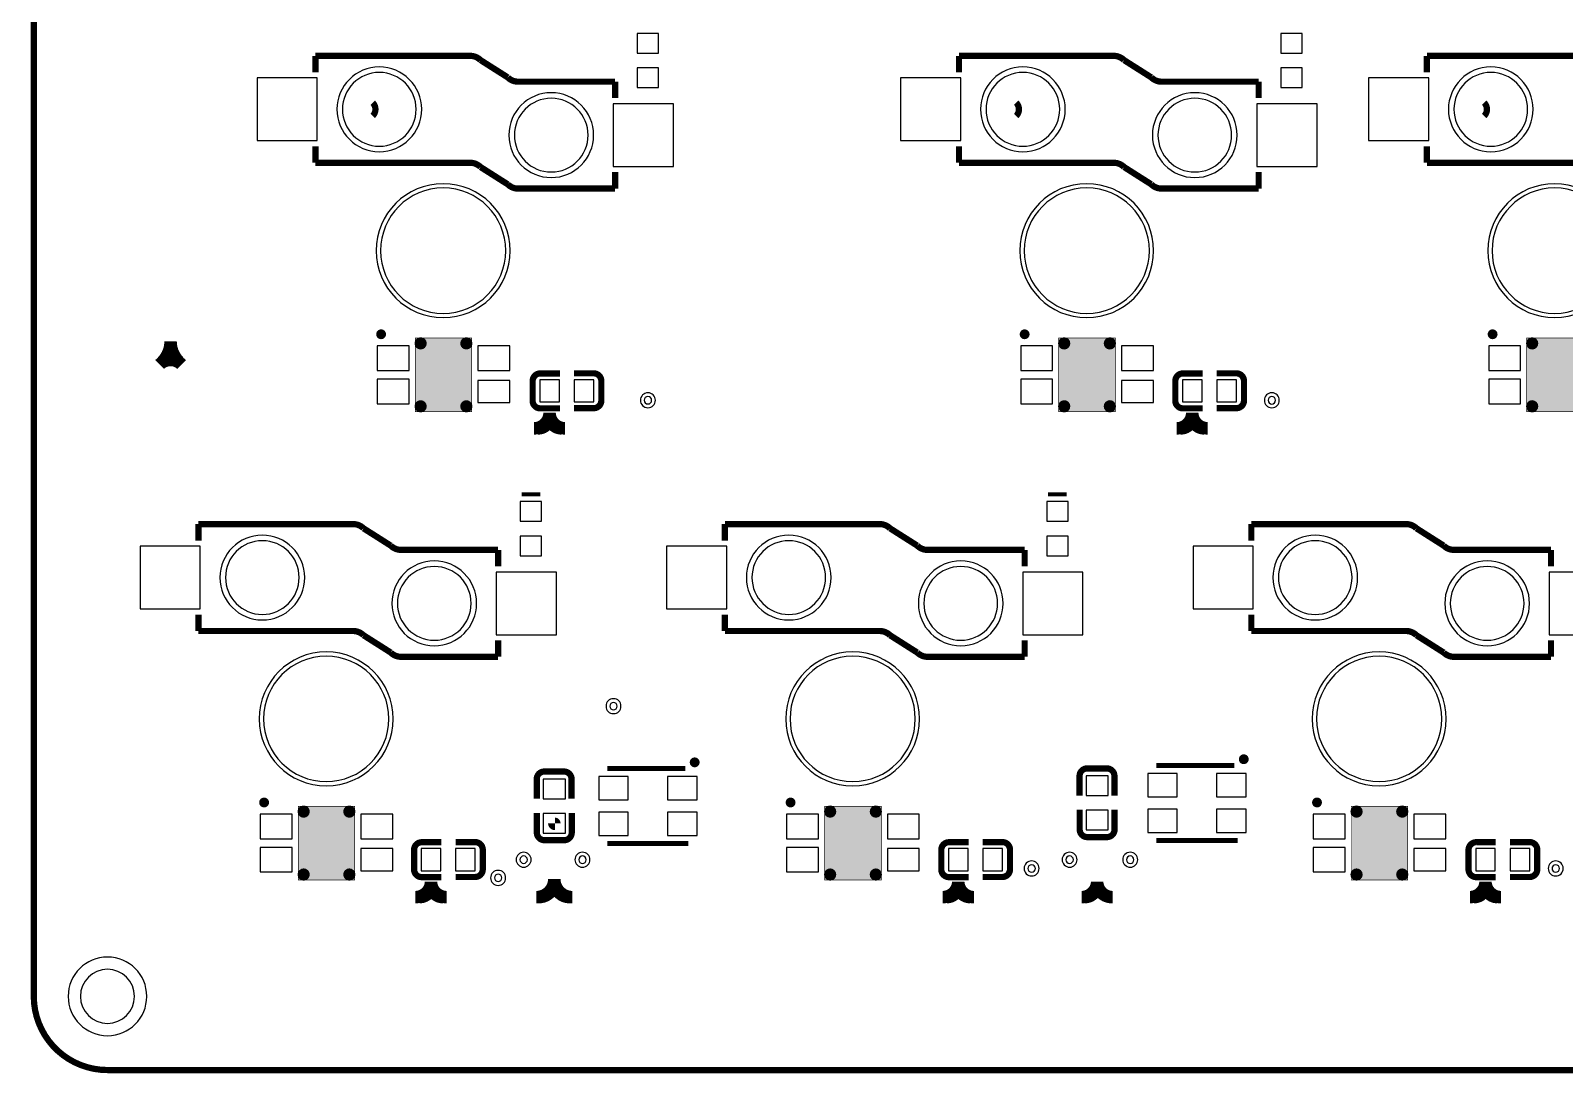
# Model space of a CAD drawing. Header units: millimetres. Extents: x 3 to 280, y -102 to -19.
# Drawn here: x 3.4 to 65.9, y -101.9 to -59.5 of the extents above; entities that cross this region are included whole.
import ezdxf

# ---------------------------------------------------------------- set-up
doc = ezdxf.new("R2010")
doc.units = ezdxf.units.MM
for name, color, linetype, true_color in [('Board Outline Layer', 7, 'Continuous', 0xff00ff), ('Bottom Layer', 7, 'Continuous', 0x0000ff), ('Bottom Silkscreen Layer', 7, 'Continuous', 0x66cc33), ('Hole Layer', 7, 'Continuous', 0x222222), ('Multi-Layer', 7, 'Continuous', 0xc0c0c0), ('Top Layer', 7, 'Continuous', 0xff0000)]:
    doc.layers.add(name, color=color, linetype=linetype, true_color=true_color)

msp = doc.modelspace()

# ---------------------------------------------------------------- hatches: boundary and pattern name
at = {"layer": 'Multi-Layer'}
for points in [[(19.074, -72.235, 1), (19.574, -72.235, 1)], [(21.404, -75.015), (19.104, -75.015), (19.104, -72.015), (21.404, -72.015)], [(20.934, -72.235, 1), (21.434, -72.235, 1)], [(45.272, -72.235, 1), (45.772, -72.235, 1)], [(47.602, -75.015), (45.302, -75.015), (45.302, -72.015), (47.602, -72.015)], [(47.131, -72.235, 1), (47.632, -72.235, 1)], [(64.322, -72.235, 1), (64.822, -72.235, 1)], [(66.652, -75.015), (64.352, -75.015), (64.352, -72.015), (66.652, -72.015)], [(19.074, -74.795, 1), (19.574, -74.795, 1)], [(20.934, -74.795, 1), (21.434, -74.795, 1)], [(45.272, -74.795, 1), (45.772, -74.795, 1)], [(47.131, -74.795, 1), (47.632, -74.795, 1)], [(64.322, -74.795, 1), (64.822, -74.795, 1)], [(14.312, -91.285, 1), (14.812, -91.285, 1)], [(16.642, -94.065), (14.341, -94.065), (14.341, -91.065), (16.642, -91.065)], [(16.171, -91.285, 1), (16.671, -91.285, 1)], [(35.744, -91.285, 1), (36.244, -91.285, 1)], [(38.074, -94.065), (35.774, -94.065), (35.774, -91.065), (38.074, -91.065)], [(37.604, -91.285, 1), (38.104, -91.285, 1)], [(57.174, -91.285, 1), (57.674, -91.285, 1)], [(59.504, -94.065), (57.204, -94.065), (57.204, -91.065), (59.504, -91.065)], [(59.034, -91.285, 1), (59.534, -91.285, 1)], [(14.312, -93.845, 1), (14.812, -93.845, 1)], [(16.171, -93.845, 1), (16.671, -93.845, 1)], [(35.744, -93.845, 1), (36.244, -93.845, 1)], [(37.604, -93.845, 1), (38.104, -93.845, 1)], [(57.174, -93.845, 1), (57.674, -93.845, 1)], [(59.034, -93.845, 1), (59.534, -93.845, 1)]]:
    msp.add_hatch(color=256, dxfattribs=at).paths.add_polyline_path(points)

# ---------------------------------------------------------------- linework, layer by layer
at = {"layer": 'Board Outline Layer', "const_width": 0.254}
for points in [[(3.576, -23.834), (3.576, -98.8)], [(277.29, -101.805), (6.575, -101.805)]]:
    msp.add_lwpolyline(points, dxfattribs=at)
msp.add_lwpolyline([(3.576, -98.801, 0.414214), (6.575, -101.8)], format="xyb", dxfattribs=at)
at = {"layer": 'Bottom Layer'}
for points in [[(29.008, -59.623), (28.144, -59.623), (28.144, -60.423), (29.008, -60.423)], [(55.206, -59.623), (54.342, -59.623), (54.342, -60.423), (55.206, -60.423)], [(29.008, -61.023), (28.144, -61.023), (28.144, -61.823), (29.008, -61.823)], [(55.206, -61.023), (54.342, -61.023), (54.342, -61.823), (55.206, -61.823)], [(12.666, -61.437), (12.666, -63.987), (15.116, -63.987), (15.116, -61.437)], [(38.864, -61.437), (38.864, -63.987), (41.314, -63.987), (41.314, -61.437)], [(57.914, -61.437), (57.914, -63.987), (60.364, -63.987), (60.364, -61.437)], [(29.616, -65.037), (29.616, -62.487), (27.166, -62.487), (27.166, -65.037)], [(55.814, -65.037), (55.814, -62.487), (53.364, -62.487), (53.364, -65.037)], [(18.854, -73.34), (18.854, -72.34), (17.554, -72.34), (17.554, -73.34)], [(22.954, -73.34), (22.954, -72.34), (21.654, -72.34), (21.654, -73.34)], [(45.052, -73.34), (45.052, -72.34), (43.752, -72.34), (43.752, -73.34)], [(49.152, -73.34), (49.152, -72.34), (47.852, -72.34), (47.852, -73.34)], [(64.102, -73.34), (64.102, -72.34), (62.802, -72.34), (62.802, -73.34)], [(18.854, -74.691), (18.854, -73.691), (17.554, -73.691), (17.554, -74.691)], [(22.954, -74.641), (22.954, -73.741), (21.654, -73.741), (21.654, -74.641)], [(24.973, -74.618), (24.973, -73.718), (24.173, -73.718), (24.173, -74.618)], [(26.373, -74.618), (26.373, -73.718), (25.573, -73.718), (25.573, -74.618)], [(45.052, -74.691), (45.052, -73.691), (43.752, -73.691), (43.752, -74.691)], [(49.152, -74.641), (49.152, -73.741), (47.852, -73.741), (47.852, -74.641)], [(51.135, -74.618), (51.135, -73.718), (50.335, -73.718), (50.335, -74.618)], [(52.535, -74.618), (52.535, -73.718), (51.735, -73.718), (51.735, -74.618)], [(64.102, -74.691), (64.102, -73.691), (62.802, -73.691), (62.802, -74.691)], [(24.245, -78.674), (23.381, -78.674), (23.381, -79.474), (24.245, -79.474)], [(45.677, -78.674), (44.813, -78.674), (44.813, -79.474), (45.677, -79.474)], [(7.904, -80.487), (7.904, -83.037), (10.354, -83.037), (10.354, -80.487)], [(24.245, -80.074), (23.381, -80.074), (23.381, -80.874), (24.245, -80.874)], [(29.336, -80.487), (29.336, -83.037), (31.786, -83.037), (31.786, -80.487)], [(45.677, -80.074), (44.813, -80.074), (44.813, -80.874), (45.677, -80.874)], [(50.766, -80.487), (50.766, -83.037), (53.216, -83.037), (53.216, -80.487)], [(24.854, -84.087), (24.854, -81.537), (22.404, -81.537), (22.404, -84.087)], [(46.286, -84.087), (46.286, -81.537), (43.836, -81.537), (43.836, -84.087)], [(67.716, -84.087), (67.716, -81.537), (65.266, -81.537), (65.266, -84.087)], [(27.775, -90.809), (27.775, -89.859), (26.575, -89.859), (26.575, -90.809)], [(30.575, -90.809), (30.575, -89.859), (29.375, -89.859), (29.375, -90.809)], [(47.313, -89.832), (46.413, -89.832), (46.413, -90.632), (47.313, -90.632)], [(50.127, -90.682), (50.127, -89.732), (48.927, -89.732), (48.927, -90.682)], [(52.927, -90.682), (52.927, -89.732), (51.727, -89.732), (51.727, -90.682)], [(25.215, -89.959), (24.315, -89.959), (24.315, -90.759), (25.215, -90.759)], [(14.091, -92.391), (14.091, -91.391), (12.791, -91.391), (12.791, -92.391)], [(18.192, -92.391), (18.192, -91.391), (16.892, -91.391), (16.892, -92.391)], [(25.215, -91.359), (24.315, -91.359), (24.315, -92.159), (25.215, -92.159)], [(27.775, -92.259), (27.775, -91.309), (26.575, -91.309), (26.575, -92.259)], [(30.575, -92.259), (30.575, -91.309), (29.375, -91.309), (29.375, -92.259)], [(35.524, -92.391), (35.524, -91.391), (34.224, -91.391), (34.224, -92.391)], [(39.624, -92.391), (39.624, -91.391), (38.324, -91.391), (38.324, -92.391)], [(47.313, -91.232), (46.413, -91.232), (46.413, -92.032), (47.313, -92.032)], [(50.127, -92.132), (50.127, -91.182), (48.927, -91.182), (48.927, -92.132)], [(52.927, -92.132), (52.927, -91.182), (51.727, -91.182), (51.727, -92.132)], [(56.954, -92.391), (56.954, -91.391), (55.654, -91.391), (55.654, -92.391)], [(61.054, -92.391), (61.054, -91.391), (59.754, -91.391), (59.754, -92.391)], [(14.091, -93.741), (14.091, -92.741), (12.791, -92.741), (12.791, -93.741)], [(18.192, -93.691), (18.192, -92.791), (16.892, -92.791), (16.892, -93.691)], [(20.147, -93.69), (20.147, -92.79), (19.347, -92.79), (19.347, -93.69)], [(21.547, -93.69), (21.547, -92.79), (20.747, -92.79), (20.747, -93.69)], [(35.524, -93.741), (35.524, -92.741), (34.224, -92.741), (34.224, -93.741)], [(39.624, -93.691), (39.624, -92.791), (38.324, -92.791), (38.324, -93.691)], [(41.61, -93.69), (41.61, -92.79), (40.81, -92.79), (40.81, -93.69)], [(43.01, -93.69), (43.01, -92.79), (42.21, -92.79), (42.21, -93.69)], [(56.954, -93.741), (56.954, -92.741), (55.654, -92.741), (55.654, -93.741)], [(61.054, -93.691), (61.054, -92.791), (59.754, -92.791), (59.754, -93.691)], [(63.073, -93.69), (63.073, -92.79), (62.273, -92.79), (62.273, -93.69)], [(64.473, -93.69), (64.473, -92.79), (63.673, -92.79), (63.673, -93.69)]]:
    msp.add_lwpolyline(points, close=True, dxfattribs=at)
for points in [[(15.916, -62.712, 1), (19.366, -62.712), (19.366, -62.712, 1), (15.916, -62.712)], [(42.114, -62.712, 1), (45.564, -62.712), (45.564, -62.712, 1), (42.114, -62.712)], [(61.164, -62.712, 1), (64.614, -62.712), (64.614, -62.712, 1), (61.164, -62.712)], [(22.916, -63.762, 1), (26.366, -63.762), (26.366, -63.762, 1), (22.916, -63.762)], [(49.114, -63.762, 1), (52.564, -63.762), (52.564, -63.762, 1), (49.114, -63.762)], [(62.764, -68.463, 1), (68.214, -68.463), (68.214, -68.463, 1), (62.764, -68.463)], [(32.586, -81.762, 1), (36.036, -81.762), (36.036, -81.762, 1), (32.586, -81.762)], [(54.016, -81.762, 1), (57.466, -81.762), (57.466, -81.762, 1), (54.016, -81.762)], [(18.154, -82.812, 1), (21.604, -82.812), (21.604, -82.812, 1), (18.154, -82.812)], [(39.586, -82.812, 1), (43.036, -82.812), (43.036, -82.812, 1), (39.586, -82.812)], [(61.016, -82.812, 1), (64.466, -82.812), (64.466, -82.812, 1), (61.016, -82.812)]]:
    msp.add_lwpolyline(points, format="xyb", dxfattribs=at)
for points in [[(17.516, -68.463, 1), (22.966, -68.463, 1)], [(43.714, -68.463, 1), (49.164, -68.463, 1)], [(11.154, -81.762, 1), (14.604, -81.762, 1)], [(12.754, -87.513, 1), (18.204, -87.513, 1)], [(34.186, -87.513, 1), (39.636, -87.513, 1)], [(55.616, -87.513, 1), (61.066, -87.513, 1)], [(4.975, -98.801, 1), (8.175, -98.801, 1)]]:
    msp.add_lwpolyline(points, format="xyb", close=True, dxfattribs=at)
at = {"layer": 'Bottom Layer', "const_width": 0.508}
for points in [[(8.802, -72.989, 0.198023), (9.144, -72.158)], [(9.144, -72.158, 0.198917), (9.488, -72.988)], [(9.594, -73.094, 0.415185), (8.696, -73.095)], [(23.937, -75.692, 0.414214), (24.572, -75.057)], [(24.572, -75.057, 0.414214), (25.207, -75.692)], [(50.099, -75.692, 0.414214), (50.734, -75.057)], [(50.734, -75.057, 0.414214), (51.369, -75.692)], [(24.573, -75.227, -0.414214), (24.108, -75.692)], [(24.573, -75.207, 0.414214), (25.058, -75.692)], [(50.735, -75.227, -0.414214), (50.27, -75.692)], [(50.735, -75.207, 0.414214), (51.22, -75.692)], [(24.765, -91.759, 0.414214), (24.79, -91.784)], [(19.111, -94.765, 0.414214), (19.746, -94.13)], [(19.747, -94.299, -0.414214), (19.282, -94.764)], [(19.746, -94.13, 0.414214), (20.381, -94.765)], [(19.747, -94.279, 0.414214), (20.232, -94.764)], [(24.033, -94.765, 0.414214), (24.765, -94.033)], [(24.13, -94.765, 0.414214), (24.765, -94.13)], [(24.765, -94.033, 0.414214), (25.497, -94.765)], [(24.765, -94.13, 0.414214), (25.4, -94.765)], [(40.574, -94.765, 0.414214), (41.209, -94.13)], [(41.21, -94.299, -0.414214), (40.745, -94.764)], [(41.209, -94.13, 0.414214), (41.844, -94.765)], [(41.21, -94.279, 0.414214), (41.695, -94.764)], [(46.228, -94.765, 0.414214), (46.863, -94.13)], [(46.863, -94.259, -0.414214), (46.357, -94.765)], [(46.863, -94.13, 0.414214), (47.498, -94.765)], [(46.863, -94.165, 0.414214), (47.463, -94.765)], [(62.037, -94.765, 0.414214), (62.672, -94.13)], [(62.673, -94.299, -0.414214), (62.208, -94.764)], [(62.672, -94.13, 0.414214), (63.307, -94.765)], [(62.673, -94.279, 0.414214), (63.158, -94.764)]]:
    msp.add_lwpolyline(points, format="xyb", dxfattribs=at)
at = {"layer": 'Bottom Silkscreen Layer'}
for points, const_width in [([(15.041, -60.537), (15.041, -61.206)], 0.254), ([(15.041, -60.537), (21.341, -60.537)], 0.254), ([(41.239, -60.537), (41.239, -61.206)], 0.254), ([(41.239, -60.537), (47.539, -60.537)], 0.254), ([(60.289, -60.537), (60.289, -61.206)], 0.254), ([(60.289, -60.537), (66.589, -60.537)], 0.254), ([(21.763, -60.711), (22.868, -61.412)], 0.254), ([(47.961, -60.711), (49.065, -61.412)], 0.254), ([(27.241, -61.587), (23.289, -61.587)], 0.254), ([(27.241, -61.587), (27.241, -62.256)], 0.254), ([(53.439, -61.587), (49.487, -61.587)], 0.254), ([(53.439, -61.587), (53.439, -62.256)], 0.254), ([(15.041, -64.218), (15.041, -64.887)], 0.254), ([(41.239, -64.218), (41.239, -64.887)], 0.254), ([(60.289, -64.218), (60.289, -64.887)], 0.254), ([(15.041, -64.887), (21.341, -64.887)], 0.254), ([(41.239, -64.887), (47.539, -64.887)], 0.254), ([(60.289, -64.887), (66.589, -64.887)], 0.254), ([(21.763, -65.061), (22.868, -65.762)], 0.254), ([(27.241, -65.268), (27.241, -65.937)], 0.254), ([(47.961, -65.061), (49.065, -65.762)], 0.254), ([(53.439, -65.268), (53.439, -65.937)], 0.254), ([(27.241, -65.937), (23.289, -65.937)], 0.254), ([(53.439, -65.937), (49.487, -65.937)], 0.254), ([(23.883, -73.768), (23.883, -74.568)], 0.254), ([(24.993, -73.459), (24.193, -73.459)], 0.254), ([(25.569, -73.453), (26.369, -73.453)], 0.254), ([(26.679, -73.763), (26.679, -74.563)], 0.254), ([(50.045, -73.768), (50.045, -74.568)], 0.254), ([(51.155, -73.459), (50.355, -73.459)], 0.254), ([(51.731, -73.453), (52.531, -73.453)], 0.254), ([(52.841, -73.763), (52.841, -74.563)], 0.254), ([(24.993, -74.878), (24.193, -74.878)], 0.254), ([(25.569, -74.872), (26.369, -74.872)], 0.254), ([(51.155, -74.878), (50.355, -74.878)], 0.254), ([(51.731, -74.872), (52.531, -74.872)], 0.254), ([(23.432, -78.377), (24.194, -78.377)], 0.152), ([(44.864, -78.377), (45.626, -78.377)], 0.152), ([(10.279, -79.587), (10.279, -80.256)], 0.254), ([(10.279, -79.587), (16.579, -79.587)], 0.254), ([(17, -79.761), (18.105, -80.462)], 0.254), ([(31.711, -79.587), (31.711, -80.256)], 0.254), ([(31.711, -79.587), (38.011, -79.587)], 0.254), ([(38.433, -79.761), (39.538, -80.462)], 0.254), ([(53.141, -79.587), (53.141, -80.256)], 0.254), ([(53.141, -79.587), (59.441, -79.587)], 0.254), ([(59.863, -79.761), (60.968, -80.462)], 0.254), ([(22.479, -80.637), (18.527, -80.637)], 0.254), ([(22.479, -80.637), (22.479, -81.306)], 0.254), ([(43.911, -80.637), (39.959, -80.637)], 0.254), ([(43.911, -80.637), (43.911, -81.306)], 0.254), ([(65.341, -80.637), (61.389, -80.637)], 0.254), ([(65.341, -80.637), (65.341, -81.306)], 0.254), ([(10.279, -83.268), (10.279, -83.937)], 0.254), ([(31.711, -83.268), (31.711, -83.937)], 0.254), ([(53.141, -83.268), (53.141, -83.937)], 0.254), ([(10.279, -83.937), (16.579, -83.937)], 0.254), ([(17, -84.111), (18.105, -84.812)], 0.254), ([(22.479, -84.318), (22.479, -84.987)], 0.254), ([(31.711, -83.937), (38.011, -83.937)], 0.254), ([(38.433, -84.111), (39.538, -84.812)], 0.254), ([(43.911, -84.318), (43.911, -84.987)], 0.254), ([(53.141, -83.937), (59.441, -83.937)], 0.254), ([(59.863, -84.111), (60.968, -84.812)], 0.254), ([(65.341, -84.318), (65.341, -84.987)], 0.254), ([(22.479, -84.987), (18.527, -84.987)], 0.254), ([(43.911, -84.987), (39.959, -84.987)], 0.254), ([(65.341, -84.987), (61.389, -84.987)], 0.254), ([(24.05, -90.764), (24.05, -89.964)], 0.254), ([(24.359, -89.654), (25.159, -89.654)], 0.254), ([(25.469, -90.764), (25.469, -89.964)], 0.254), ([(26.924, -89.535), (30.099, -89.535)], 0.2), ([(46.148, -90.637), (46.148, -89.837)], 0.254), ([(46.457, -89.527), (47.257, -89.527)], 0.254), ([(47.567, -90.637), (47.567, -89.837)], 0.254), ([(49.276, -89.408), (52.451, -89.408)], 0.2), ([(46.153, -91.212), (46.153, -92.012)], 0.254), ([(47.573, -91.212), (47.573, -92.012)], 0.254), ([(24.055, -91.339), (24.055, -92.139)], 0.254), ([(25.475, -91.339), (25.475, -92.139)], 0.254), ([(20.743, -92.525), (21.543, -92.525)], 0.254), ([(24.365, -92.449), (25.165, -92.449)], 0.254), ([(42.206, -92.525), (43.006, -92.525)], 0.254), ([(46.463, -92.322), (47.263, -92.322)], 0.254), ([(52.578, -92.456), (49.276, -92.456)], 0.2), ([(63.669, -92.525), (64.469, -92.525)], 0.254), ([(19.057, -92.84), (19.057, -93.64)], 0.254), ([(20.167, -92.531), (19.367, -92.531)], 0.254), ([(21.853, -92.835), (21.853, -93.635)], 0.254), ([(30.226, -92.583), (26.924, -92.583)], 0.2), ([(40.52, -92.84), (40.52, -93.64)], 0.254), ([(41.63, -92.531), (40.83, -92.531)], 0.254), ([(43.316, -92.835), (43.316, -93.635)], 0.254), ([(61.983, -92.84), (61.983, -93.64)], 0.254), ([(63.093, -92.531), (62.293, -92.531)], 0.254), ([(64.779, -92.835), (64.779, -93.635)], 0.254), ([(20.167, -93.95), (19.367, -93.95)], 0.254), ([(20.743, -93.944), (21.543, -93.944)], 0.254), ([(41.63, -93.95), (40.83, -93.95)], 0.254), ([(42.206, -93.944), (43.006, -93.944)], 0.254), ([(63.093, -93.95), (62.293, -93.95)], 0.254), ([(63.669, -93.944), (64.469, -93.944)], 0.254)]:
    msp.add_lwpolyline(points, dxfattribs=dict(at, const_width=const_width))
for points, const_width in [([(21.341, -60.537, -0.198912), (21.763, -60.711)], 0.254), ([(47.539, -60.537, -0.198912), (47.961, -60.711)], 0.254), ([(23.289, -61.587, -0.198912), (22.868, -61.412)], 0.254), ([(49.487, -61.587, -0.198912), (49.065, -61.412)], 0.254), ([(21.341, -64.887, -0.198912), (21.763, -65.061)], 0.254), ([(47.539, -64.887, -0.198912), (47.961, -65.061)], 0.254), ([(23.289, -65.937, -0.198912), (22.868, -65.762)], 0.254), ([(49.487, -65.937, -0.198912), (49.065, -65.762)], 0.254), ([(24.193, -73.459, 0.414239), (23.883, -73.768)], 0.254), ([(26.679, -73.763, 0.414214), (26.369, -73.453)], 0.254), ([(50.355, -73.459, 0.414239), (50.045, -73.768)], 0.254), ([(52.841, -73.763, 0.414214), (52.531, -73.453)], 0.254), ([(23.883, -74.568, 0.414214), (24.193, -74.878)], 0.254), ([(26.369, -74.872, 0.414239), (26.679, -74.563)], 0.254), ([(50.045, -74.568, 0.414214), (50.355, -74.878)], 0.254), ([(52.531, -74.872, 0.414239), (52.841, -74.563)], 0.254), ([(16.579, -79.587, -0.198912), (17, -79.761)], 0.254), ([(38.011, -79.587, -0.198912), (38.433, -79.761)], 0.254), ([(59.441, -79.587, -0.198912), (59.863, -79.761)], 0.254), ([(18.527, -80.637, -0.198912), (18.105, -80.462)], 0.254), ([(39.959, -80.637, -0.198912), (39.538, -80.462)], 0.254), ([(61.389, -80.637, -0.198912), (60.968, -80.462)], 0.254), ([(16.579, -83.937, -0.198912), (17, -84.111)], 0.254), ([(38.011, -83.937, -0.198912), (38.433, -84.111)], 0.254), ([(59.441, -83.937, -0.198912), (59.863, -84.111)], 0.254), ([(18.527, -84.987, -0.198912), (18.105, -84.812)], 0.254), ([(39.959, -84.987, -0.198912), (39.538, -84.812)], 0.254), ([(61.389, -84.987, -0.198912), (60.968, -84.812)], 0.254), ([(24.359, -89.654, 0.414214), (24.05, -89.964)], 0.254), ([(25.469, -89.964, 0.414239), (25.159, -89.654)], 0.254), ([(46.457, -89.527, 0.414214), (46.148, -89.836)], 0.254), ([(47.567, -89.836, 0.414239), (47.257, -89.527)], 0.254), ([(12.851, -90.914, 1), (13.052, -90.914), (13.052, -90.914, 1), (12.851, -90.914)], 0.2), ([(21.853, -92.835, 0.414214), (21.543, -92.525)], 0.254), ([(24.055, -92.139, 0.414239), (24.365, -92.449)], 0.254), ([(25.165, -92.449, 0.414214), (25.475, -92.139)], 0.254), ([(43.316, -92.835, 0.414214), (43.006, -92.525)], 0.254), ([(46.153, -92.012, 0.414239), (46.463, -92.322)], 0.254), ([(47.263, -92.322, 0.414214), (47.573, -92.012)], 0.254), ([(64.779, -92.835, 0.414214), (64.469, -92.525)], 0.254), ([(19.367, -92.531, 0.414239), (19.057, -92.84)], 0.254), ([(40.83, -92.531, 0.414239), (40.52, -92.84)], 0.254), ([(62.293, -92.531, 0.414239), (61.983, -92.84)], 0.254), ([(19.057, -93.64, 0.414214), (19.367, -93.95)], 0.254), ([(21.543, -93.944, 0.414239), (21.853, -93.635)], 0.254), ([(40.52, -93.64, 0.414214), (40.83, -93.95)], 0.254), ([(43.006, -93.944, 0.414239), (43.316, -93.635)], 0.254), ([(61.983, -93.64, 0.414214), (62.293, -93.95)], 0.254), ([(64.469, -93.944, 0.414239), (64.779, -93.635)], 0.254)]:
    msp.add_lwpolyline(points, format="xyb", dxfattribs=dict(at, const_width=const_width))
at = {"layer": 'Bottom Silkscreen Layer', "const_width": 0.2}
for points in [[(17.614, -71.864, 1), (17.814, -71.864, 1)], [(43.812, -71.864, 1), (44.012, -71.864, 1)], [(62.862, -71.864, 1), (63.062, -71.864, 1)], [(30.38, -89.281, 1), (30.58, -89.281, 1)], [(52.732, -89.154, 1), (52.932, -89.154, 1)], [(34.284, -90.914, 1), (34.484, -90.914, 1)], [(55.714, -90.914, 1), (55.914, -90.914, 1)]]:
    msp.add_lwpolyline(points, format="xyb", close=True, dxfattribs=at)
at = {"layer": 'Hole Layer'}
for points in [[(16.141, -62.712, 1), (19.141, -62.712, 1)], [(23.141, -63.762, 1), (26.141, -63.762, 1)], [(17.691, -68.463, 1), (22.791, -68.463, 1)], [(43.889, -68.463, 1), (48.989, -68.463, 1)], [(62.939, -68.463, 1), (68.039, -68.463, 1)], [(18.379, -82.812, 1), (21.379, -82.812, 1)], [(12.929, -87.513, 1), (18.029, -87.513, 1)], [(34.361, -87.513, 1), (39.461, -87.513, 1)], [(55.791, -87.513, 1), (60.891, -87.513, 1)], [(65.38, -93.599, 1), (65.685, -93.599, 1)], [(5.475, -98.801, 1), (7.675, -98.801, 1)]]:
    msp.add_lwpolyline(points, format="xyb", close=True, dxfattribs=at)
for points in [[(42.339, -62.712, 1), (45.339, -62.712), (45.339, -62.712, 1), (42.339, -62.712)], [(61.389, -62.712, 1), (64.389, -62.712), (64.389, -62.712, 1), (61.389, -62.712)], [(49.339, -63.762, 1), (52.339, -63.762), (52.339, -63.762, 1), (49.339, -63.762)], [(28.423, -74.549, 1), (28.727, -74.549), (28.727, -74.549, 1), (28.423, -74.549)], [(53.823, -74.549, 1), (54.128, -74.549), (54.128, -74.549, 1), (53.823, -74.549)], [(11.379, -81.762, 1), (14.379, -81.762), (14.379, -81.762, 1), (11.379, -81.762)], [(32.811, -81.762, 1), (35.811, -81.762), (35.811, -81.762, 1), (32.811, -81.762)], [(54.241, -81.762, 1), (57.241, -81.762), (57.241, -81.762, 1), (54.241, -81.762)], [(39.811, -82.812, 1), (42.811, -82.812), (42.811, -82.812, 1), (39.811, -82.812)], [(61.241, -82.812, 1), (64.241, -82.812), (64.241, -82.812, 1), (61.241, -82.812)], [(27.023, -86.995, 1), (27.327, -86.995), (27.327, -86.995, 1), (27.023, -86.995)], [(23.366, -93.241, 1), (23.67, -93.241), (23.67, -93.241, 1), (23.366, -93.241)], [(25.759, -93.241, 1), (26.064, -93.241), (26.064, -93.241, 1), (25.759, -93.241)], [(44.044, -93.599, 1), (44.348, -93.599), (44.348, -93.599, 1), (44.044, -93.599)], [(45.591, -93.241, 1), (45.895, -93.241), (45.895, -93.241, 1), (45.591, -93.241)], [(48.057, -93.241, 1), (48.362, -93.241), (48.362, -93.241, 1), (48.057, -93.241)], [(22.327, -93.98, 1), (22.631, -93.98), (22.631, -93.98, 1), (22.327, -93.98)]]:
    msp.add_lwpolyline(points, format="xyb", dxfattribs=at)
at = {"layer": 'Multi-Layer'}
for points in [[(15.916, -62.712, 1), (19.366, -62.712), (19.366, -62.712, 1), (15.916, -62.712)], [(15.916, -62.712, 1), (19.366, -62.712), (19.366, -62.712, 1), (15.916, -62.712)], [(15.916, -62.712, 1), (19.366, -62.712), (19.366, -62.712, 1), (15.916, -62.712)], [(42.114, -62.712, 1), (45.564, -62.712), (45.564, -62.712, 1), (42.114, -62.712)], [(42.114, -62.712, 1), (45.564, -62.712), (45.564, -62.712, 1), (42.114, -62.712)], [(42.114, -62.712, 1), (45.564, -62.712), (45.564, -62.712, 1), (42.114, -62.712)], [(61.164, -62.712, 1), (64.614, -62.712), (64.614, -62.712, 1), (61.164, -62.712)], [(61.164, -62.712, 1), (64.614, -62.712), (64.614, -62.712, 1), (61.164, -62.712)], [(61.164, -62.712, 1), (64.614, -62.712), (64.614, -62.712, 1), (61.164, -62.712)], [(22.916, -63.762, 1), (26.366, -63.762), (26.366, -63.762, 1), (22.916, -63.762)], [(22.916, -63.762, 1), (26.366, -63.762), (26.366, -63.762, 1), (22.916, -63.762)], [(22.916, -63.762, 1), (26.366, -63.762), (26.366, -63.762, 1), (22.916, -63.762)], [(49.114, -63.762, 1), (52.564, -63.762), (52.564, -63.762, 1), (49.114, -63.762)], [(49.114, -63.762, 1), (52.564, -63.762), (52.564, -63.762, 1), (49.114, -63.762)], [(49.114, -63.762, 1), (52.564, -63.762), (52.564, -63.762, 1), (49.114, -63.762)], [(62.764, -68.463, 1), (68.214, -68.463), (68.214, -68.463, 1), (62.764, -68.463)], [(62.764, -68.463, 1), (68.214, -68.463), (68.214, -68.463, 1), (62.764, -68.463)], [(62.764, -68.463, 1), (68.214, -68.463), (68.214, -68.463, 1), (62.764, -68.463)], [(53.67, -74.549, 1), (54.28, -74.549), (54.28, -74.549, 1), (53.67, -74.549)], [(32.586, -81.762, 1), (36.036, -81.762), (36.036, -81.762, 1), (32.586, -81.762)], [(32.586, -81.762, 1), (36.036, -81.762), (36.036, -81.762, 1), (32.586, -81.762)], [(32.586, -81.762, 1), (36.036, -81.762), (36.036, -81.762, 1), (32.586, -81.762)], [(54.016, -81.762, 1), (57.466, -81.762), (57.466, -81.762, 1), (54.016, -81.762)], [(54.016, -81.762, 1), (57.466, -81.762), (57.466, -81.762, 1), (54.016, -81.762)], [(54.016, -81.762, 1), (57.466, -81.762), (57.466, -81.762, 1), (54.016, -81.762)], [(18.154, -82.812, 1), (21.604, -82.812), (21.604, -82.812, 1), (18.154, -82.812)], [(18.154, -82.812, 1), (21.604, -82.812), (21.604, -82.812, 1), (18.154, -82.812)], [(18.154, -82.812, 1), (21.604, -82.812), (21.604, -82.812, 1), (18.154, -82.812)], [(39.586, -82.812, 1), (43.036, -82.812), (43.036, -82.812, 1), (39.586, -82.812)], [(39.586, -82.812, 1), (43.036, -82.812), (43.036, -82.812, 1), (39.586, -82.812)], [(39.586, -82.812, 1), (43.036, -82.812), (43.036, -82.812, 1), (39.586, -82.812)], [(61.016, -82.812, 1), (64.466, -82.812), (64.466, -82.812, 1), (61.016, -82.812)], [(61.016, -82.812, 1), (64.466, -82.812), (64.466, -82.812, 1), (61.016, -82.812)], [(61.016, -82.812, 1), (64.466, -82.812), (64.466, -82.812, 1), (61.016, -82.812)], [(45.438, -93.241, 1), (46.048, -93.241), (46.048, -93.241, 1), (45.438, -93.241)], [(47.904, -93.241, 1), (48.514, -93.241), (48.514, -93.241, 1), (47.904, -93.241)], [(43.891, -93.599, 1), (44.501, -93.599), (44.501, -93.599, 1), (43.891, -93.599)], [(65.227, -93.599, 1), (65.837, -93.599), (65.837, -93.599, 1), (65.227, -93.599)]]:
    msp.add_lwpolyline(points, format="xyb", dxfattribs=at)
for points in [[(17.516, -68.463, 1), (22.966, -68.463, 1)], [(17.516, -68.463, 1), (22.966, -68.463, 1)], [(17.516, -68.463, 1), (22.966, -68.463, 1)], [(43.714, -68.463, 1), (49.164, -68.463, 1)], [(43.714, -68.463, 1), (49.164, -68.463, 1)], [(43.714, -68.463, 1), (49.164, -68.463, 1)], [(28.27, -74.549, 1), (28.88, -74.549, 1)], [(11.154, -81.762, 1), (14.604, -81.762, 1)], [(11.154, -81.762, 1), (14.604, -81.762, 1)], [(11.154, -81.762, 1), (14.604, -81.762, 1)], [(12.754, -87.513, 1), (18.204, -87.513, 1)], [(12.754, -87.513, 1), (18.204, -87.513, 1)], [(12.754, -87.513, 1), (18.204, -87.513, 1)], [(34.186, -87.513, 1), (39.636, -87.513, 1)], [(34.186, -87.513, 1), (39.636, -87.513, 1)], [(34.186, -87.513, 1), (39.636, -87.513, 1)], [(55.616, -87.513, 1), (61.066, -87.513, 1)], [(55.616, -87.513, 1), (61.066, -87.513, 1)], [(55.616, -87.513, 1), (61.066, -87.513, 1)], [(26.87, -86.995, 1), (27.48, -86.995, 1)], [(23.213, -93.241, 1), (23.823, -93.241, 1)], [(25.607, -93.241, 1), (26.217, -93.241, 1)], [(22.174, -93.98, 1), (22.784, -93.98, 1)], [(4.975, -98.801, 1), (8.175, -98.801, 1)], [(4.975, -98.801, 1), (8.175, -98.801, 1)], [(4.975, -98.801, 1), (8.175, -98.801, 1)]]:
    msp.add_lwpolyline(points, format="xyb", close=True, dxfattribs=at)
at = {"layer": 'Multi-Layer', "const_width": 0.0254}
for points in [[(21.404, -75.015), (19.104, -75.015), (19.104, -72.015), (21.404, -72.015)], [(47.602, -75.015), (45.302, -75.015), (45.302, -72.015), (47.602, -72.015)], [(66.652, -75.015), (64.352, -75.015), (64.352, -72.015), (66.652, -72.015)], [(16.642, -94.065), (14.341, -94.065), (14.341, -91.065), (16.642, -91.065)], [(38.074, -94.065), (35.774, -94.065), (35.774, -91.065), (38.074, -91.065)], [(59.504, -94.065), (57.204, -94.065), (57.204, -91.065), (59.504, -91.065)]]:
    msp.add_lwpolyline(points, close=True, dxfattribs=at)
at = {"layer": 'Top Layer'}
for points in [[(15.916, -62.712, 1), (19.366, -62.712), (19.366, -62.712, 1), (15.916, -62.712)], [(42.114, -62.712, 1), (45.564, -62.712), (45.564, -62.712, 1), (42.114, -62.712)], [(61.164, -62.712, 1), (64.614, -62.712), (64.614, -62.712, 1), (61.164, -62.712)], [(22.916, -63.762, 1), (26.366, -63.762), (26.366, -63.762, 1), (22.916, -63.762)], [(49.114, -63.762, 1), (52.564, -63.762), (52.564, -63.762, 1), (49.114, -63.762)], [(62.764, -68.463, 1), (68.214, -68.463), (68.214, -68.463, 1), (62.764, -68.463)], [(32.586, -81.762, 1), (36.036, -81.762), (36.036, -81.762, 1), (32.586, -81.762)], [(54.016, -81.762, 1), (57.466, -81.762), (57.466, -81.762, 1), (54.016, -81.762)], [(18.154, -82.812, 1), (21.604, -82.812), (21.604, -82.812, 1), (18.154, -82.812)], [(39.586, -82.812, 1), (43.036, -82.812), (43.036, -82.812, 1), (39.586, -82.812)], [(61.016, -82.812, 1), (64.466, -82.812), (64.466, -82.812, 1), (61.016, -82.812)]]:
    msp.add_lwpolyline(points, format="xyb", dxfattribs=at)
at = {"layer": 'Top Layer', "const_width": 0.254}
for points in [[(17.372, -62.981, 0.414234), (17.372, -62.442)], [(43.569, -62.982, 0.414081), (43.569, -62.443)], [(62.62, -62.981, 0.414234), (62.62, -62.442)]]:
    msp.add_lwpolyline(points, format="xyb", dxfattribs=at)
at = {"layer": 'Top Layer'}
for points in [[(17.516, -68.463, 1), (22.966, -68.463, 1)], [(43.714, -68.463, 1), (49.164, -68.463, 1)], [(11.154, -81.762, 1), (14.604, -81.762, 1)], [(12.754, -87.513, 1), (18.204, -87.513, 1)], [(34.186, -87.513, 1), (39.636, -87.513, 1)], [(55.616, -87.513, 1), (61.066, -87.513, 1)], [(4.975, -98.801, 1), (8.175, -98.801, 1)]]:
    msp.add_lwpolyline(points, format="xyb", close=True, dxfattribs=at)

doc.saveas('drawing.dxf')
